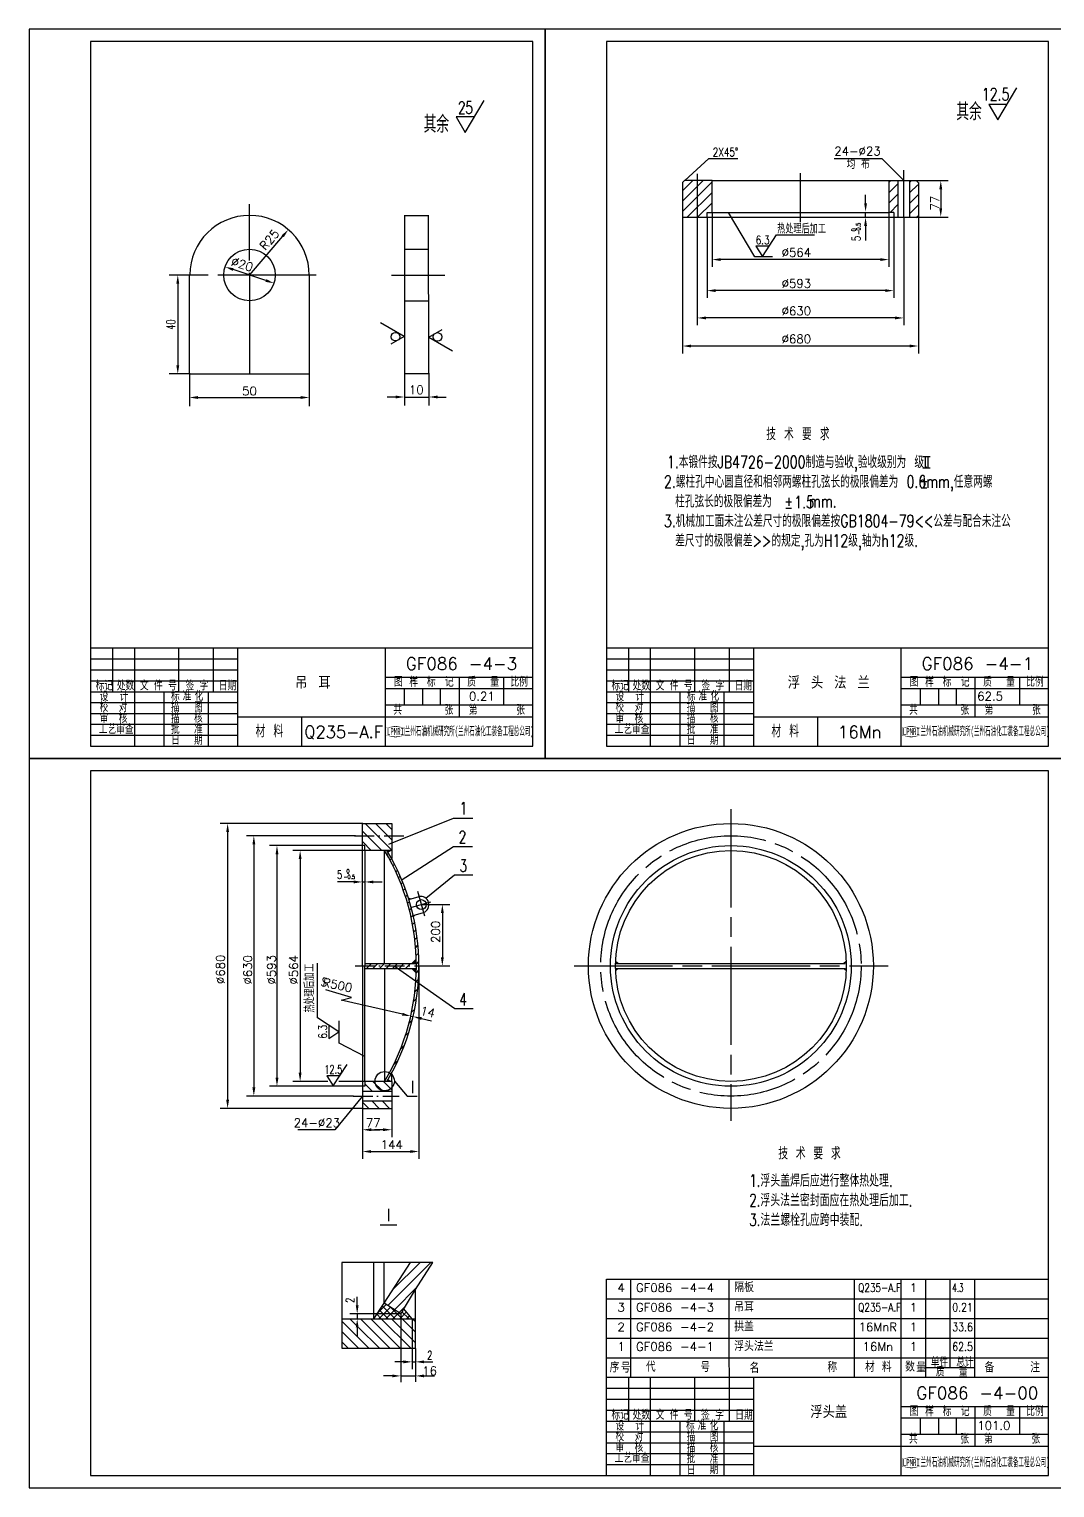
# Model space of a CAD drawing. Extents: x 0 to 840, y 0 to 594.
# Drawn here: x 0 to 418, y 0 to 594 of the extents above; entities that cross this region are included whole.
import ezdxf
from ezdxf.enums import TextEntityAlignment as Align

# ---------------------------------------------------------------- set-up
doc = ezdxf.new("R2010")
doc.units = 0
doc.header["$LTSCALE"] = 8
doc.header["$MEASUREMENT"] = 0
for name, pattern in [('CENTER', [7, 5, -0.5, 1, -0.5]), ('CENTER1', [1.501, 1, -0.25, 0.001, -0.25]), ('HIDDEN', [7, 5, -2]), ('PHANTOM', [13.5, 7, -1.5, 1, -1.5, 1, -1.5])]:
    doc.linetypes.add(name, pattern=pattern)
doc.layers.get('0').update_dxf_attribs({"linetype": 'CONTINUOUS'})
for name, color, linetype in [('1', 1, 'CONTINUOUS'), ('CC', 3, 'CONTINUOUS'), ('CW', 1, 'CONTINUOUS'), ('DD', 3, 'PHANTOM'), ('HZ', 1, 'CONTINUOUS'), ('X', 3, 'CONTINUOUS'), ('XX', 2, 'HIDDEN'), ('YY', 3, 'CONTINUOUS'), ('ZX', 3, 'CENTER'), ('ZX1', 3, 'CENTER1')]:
    doc.layers.add(name, color=color, linetype=linetype)
doc.styles.add('HZ', font='txt', dxfattribs={"bigfont": 'hztxt'})
doc.styles.add('STANDARD60', font='', dxfattribs={"width": 0.6})
doc.styles.get('STANDARD60').set_extended_font_data('SimSun')

# ---------------------------------------------------------------- blocks, each defined once
blk = doc.blocks.new('*X7')
at = {"color": 0}
for p, q in [((141.67, 70.96), (145.38, 74.67)), ((142.36, 68.82), (147.09, 73.55)), ((146.14, 68.82), (142.59, 72.37)), ((148.97, 68.82), (143.71, 74.08)), ((145.19, 68.82), (148.8, 72.43)), ((151.8, 68.82), (147.03, 73.59)), ((148.02, 68.82), (153.17, 73.97)), ((150.84, 68.82), (153.63, 71.61)), ((154.63, 68.82), (151.77, 71.67)), ((140.48, 68.82), (140.36, 68.95)), ((143.31, 68.82), (141.47, 70.66)), ((153.67, 68.82), (154.89, 70.04))]:
    blk.add_line(p, q, dxfattribs=at)
blk = doc.blocks.new('*X6')
for p, q in [((101.65, 99), (103.65, 101)), ((104.3, 99), (106.3, 101)), ((106.95, 99), (108.95, 101)), ((109.61, 99), (111.61, 101)), ((112.26, 99), (114.26, 101)), ((114.91, 99), (116.91, 101)), ((117.56, 99), (119.56, 101))]:
    blk.add_line(p, q)
blk = doc.blocks.new('*X4')
for p, q in [((18.71, 5.45), (36.26, 23)), ((20.8, 11.96), (31.84, 23)), ((21.38, 3.71), (30.56, 12.89))]:
    blk.add_line(p, q)
blk = doc.blocks.new('*X5')
for p, q in [((9.98, 45.33), (10.61, 45.97)), ((11.23, 43.05), (11.88, 43.7)), ((12.44, 40.72), (13.1, 41.39)), ((13.58, 38.33), (14.26, 39.01)), ((14.67, 35.88), (15.37, 36.58)), ((15.69, 33.37), (16.41, 34.09)), ((16.66, 30.8), (17.39, 31.53)), ((17.56, 28.16), (18.31, 28.92)), ((18.39, 25.46), (19.16, 26.23)), ((19.14, 22.68), (19.94, 23.47)), ((19.83, 19.83), (20.64, 20.64)), ((20.43, 16.89), (21.27, 17.73)), ((20.94, 13.87), (21.81, 14.73)), ((21.37, 10.76), (22.26, 11.65)), ((21.69, 7.55), (22.61, 8.47)), ((21.9, 4.22), (22.85, 5.18)), ((22, 0.78), (22.98, 1.77)), ((21.77, -6.52), (22.84, -5.45)), ((21.96, -2.79), (22.98, -1.77)), ((21.41, -10.41), (22.53, -9.29)), ((20.04, -18.86), (21.29, -17.6)), ((20.84, -14.51), (22.02, -13.33)), ((18.93, -23.5), (20.28, -22.15)), ((17.44, -28.52), (18.91, -27.06)), ((15.41, -34.09), (17.05, -32.45)), ((12.56, -40.48), (14.48, -38.56))]:
    blk.add_line(p, q)
blk = doc.blocks.new('*X9')
at = {"color": 0}
for p, q in [((138.34, 56.82), (127.28, 67.89)), ((133.11, 66.29), (130.58, 68.82)), ((146.83, 56.82), (134.83, 68.82)), ((151.07, 56.82), (139.07, 68.82)), ((155.31, 56.82), (143.31, 68.82)), ((157.28, 59.1), (147.55, 68.82)), ((157.28, 63.34), (151.8, 68.82)), ((157.28, 67.58), (156.04, 68.82)), ((134.1, 56.82), (127.28, 63.64)), ((129.86, 56.82), (127.28, 59.4)), ((142.58, 56.82), (134.08, 65.32))]:
    blk.add_line(p, q, dxfattribs=at)
blk = doc.blocks.new('*X10')
at = {"color": 0}
for p, q in [((139.69, 161.53), (136.66, 164.57)), ((143.94, 161.53), (139.94, 165.53)), ((147.66, 162.05), (144.18, 165.53)), ((138.21, 154.53), (135.66, 157.08)), ((142.45, 154.53), (139.45, 157.53)), ((146.69, 154.53), (143.69, 157.53))]:
    blk.add_line(p, q, dxfattribs=at)
blk = doc.blocks.new('*X11')
at = {"color": 0}
for p, q in [((143.52, 259.53), (135.66, 267.39)), ((147.66, 259.63), (136.76, 270.53)), ((147.66, 263.88), (141, 270.53)), ((147.66, 268.12), (145.25, 270.53)), ((139.27, 259.53), (135.66, 263.15))]:
    blk.add_line(p, q, dxfattribs=at)
blk = doc.blocks.new('S2')
at = {"layer": 'CC', "style": 'HZ', "width": 0.85}
blk.add_text('S', height=3.5, rotation=345.84652, dxfattribs=at).set_placement((118.72, 204.5))
blk = doc.blocks.new('FTG1')
for p, q in [((135.66, 270.53), (147.66, 270.53)), ((135.66, 261.53), (135.66, 270.53)), ((147.66, 270.53), (147.66, 259.53)), ((136.66, 261.53), (135.66, 261.53)), ((135.66, 212.53), (135.66, 261.53)), ((136.66, 259.53), (136.66, 261.53)), ((136.66, 259.53), (136.66, 212.53)), ((147.66, 259.53), (136.66, 259.53)), ((144.66, 213.67), (144.66, 259.53)), ((147.66, 259.53), (147.66, 256.22)), ((154.56, 239.62), (158.72, 240.81)), ((156.33, 233.09), (160.59, 234.3)), ((117.41, 191.35), (117.41, 213.71)), ((135.66, 212.53), (135.66, 163.79)), ((136.66, 213.53), (157.46, 213.53)), ((136.66, 165.53), (136.66, 212.53)), ((136.66, 211.53), (157.46, 211.53)), ((144.66, 211.65), (144.66, 165.53)), ((238.72, 213.53), (332.16, 213.53)), ((238.72, 211.53), (332.16, 211.53)), ((126.11, 185.64), (117.41, 191.35)), ((121.95, 188.38), (121.95, 183.02)), ((121.95, 183.02), (126.11, 185.64)), ((123.81, 163.65), (129.51, 172.35)), ((121.18, 167.81), (123.81, 163.65)), ((126.55, 167.81), (121.18, 167.81)), ((147.66, 165.53), (147.66, 169.38)), ((135.66, 163.53), (135.66, 161.53)), ((136.66, 163.53), (135.66, 163.53)), ((135.66, 161.53), (135.66, 157.53)), ((135.66, 161.53), (147.66, 161.53)), ((147.66, 165.53), (136.66, 165.53)), ((136.66, 165.53), (136.66, 163.53)), ((147.66, 165.53), (147.66, 161.53)), ((147.66, 161.53), (147.66, 157.53)), ((135.66, 157.53), (135.66, 154.53)), ((135.66, 157.53), (147.66, 157.53)), ((135.66, 154.53), (147.66, 154.53)), ((147.66, 157.53), (147.66, 154.53)), ((142.93, 107.04), (149.64, 107.04)), ((140.28, 68.82), (140.28, 91.82)), ((144.47, 75.26), (155.28, 91.82)), ((144.47, 75.26), (144.48, 91.82)), ((157.28, 80.82), (164.28, 91.82)), ((151.98, 72), (157.28, 80.82)), ((157.28, 68.82), (157.28, 80.82)), ((140.28, 68.82), (144.47, 75.26)), ((151.28, 70.82), (144.47, 75.26)), ((151.98, 72), (151.21, 70.82)), ((155.87, 68.82), (152.55, 72.95)), ((127.28, 68.82), (140.28, 68.82)), ((140.28, 68.82), (157.28, 68.82)), ((157.28, 56.82), (157.28, 68.82))]:
    blk.add_line(p, q)
for centre, radius in [((285.66, 212.53), 58), ((285.66, 212.53), 49), ((285.66, 212.53), 47), ((159.66, 237.53), 2)]:
    blk.add_circle(centre, radius)
for centre, radius, start, end in [((66.2, 212.53), 91.46, 329.07756, 30.92244), ((67.2, 212.53), 91.46, 329.07756, 30.92244), ((159.33, 237.46), 3.4, 291.70928, 100.29072)]:
    blk.add_arc(centre, radius, start, end)
for points in [[(145.66, 259.53), (147.66, 259.53), (146.17, 258.67)], [(154.56, 239.62), (155.69, 239.94), (154.31, 240.4)], [(156.3, 233.08), (157.44, 233.4), (156.5, 232.28)], [(157.46, 213.45), (155.46, 213.54), (157.34, 215.46)], [(238.75, 213.53), (240.25, 213.56), (238.83, 214.62)], [(332.58, 213.53), (331.08, 213.56), (332.5, 214.62)], [(157.46, 211.6), (155.46, 211.5), (157.37, 209.59)], [(238.75, 211.53), (240.25, 211.51), (238.83, 210.45)], [(332.58, 211.53), (331.08, 211.51), (332.5, 210.45)], [(147.66, 165.53), (145.66, 165.53), (146.17, 166.38)], [(145.66, 165.53), (145.66, 165.53), (145.66, 165.53)], [(147.66, 165.53), (145.66, 165.53), (145.66, 165.53)]]:
    blk.add_solid(points)
at = {"layer": 'CC'}
for p, q in [((135.81, 270.53), (77.79, 270.53)), ((80.79, 267.03), (80.79, 158.03)), ((132.79, 265.53), (88.46, 265.53)), ((91.46, 262.03), (91.46, 163.03)), ((135.72, 261.53), (97.88, 261.53)), ((100.88, 258.03), (100.88, 167.04)), ((136.71, 259.53), (107.31, 259.53)), ((110.31, 256.03), (110.31, 169.03)), ((161.51, 240.07), (173.17, 249.6)), ((132.16, 246.73), (125.48, 246.73)), ((135.58, 246.77), (136.7, 246.77)), ((140.16, 246.73), (143.66, 246.73)), ((159.78, 237.55), (171.2, 237.55)), ((168.2, 234.05), (168.2, 216.03)), ((148.6, 212.61), (173.31, 195.22)), ((158.66, 212.47), (158.66, 133.95)), ((161.72, 212.53), (171.2, 212.53)), ((131.27, 199.74), (120.83, 202.75)), ((127.04, 198.58), (131.27, 199.74)), ((151.93, 192.86), (127.04, 198.58)), ((126.18, 181.04), (126.18, 190.13)), ((155.34, 192.08), (156.39, 191.85)), ((159.68, 191.11), (163.85, 190.17)), ((136.67, 175.71), (126.18, 181.04)), ((135.68, 163.53), (97.8, 163.53)), ((121.65, 165.53), (107.31, 165.53)), ((137.8, 165.53), (126.05, 165.53)), ((135.68, 154.53), (77.69, 154.53)), ((132.06, 159.53), (88.46, 159.53)), ((135.66, 159.53), (124.41, 145.82)), ((135.66, 154.47), (135.66, 142.82)), ((147.66, 154.47), (147.66, 142.82)), ((124.41, 145.82), (109.4, 145.82)), ((135.66, 142.76), (135.66, 133.95)), ((139.23, 145.82), (142.73, 145.82)), ((144.09, 145.82), (140.59, 145.82)), ((139.16, 136.95), (155.16, 136.95)), ((133.53, 74.32), (133.53, 77.82)), ((151.21, 70.82), (130.53, 70.82)), ((133.53, 70.82), (133.53, 68.82)), ((151.28, 70.76), (151.28, 43.05)), ((155.87, 68.76), (155.87, 48.3)), ((133.53, 65.32), (133.53, 61.82)), ((157.28, 56.76), (157.28, 43.13)), ((152.37, 51.3), (148.87, 51.3)), ((155.87, 51.3), (157.23, 51.3)), ((160.78, 51.3), (164.28, 51.3)), ((147.78, 45.57), (144.28, 45.57)), ((151.35, 45.57), (157.3, 45.57)), ((160.78, 45.57), (165.07, 45.57))]:
    blk.add_line(p, q, dxfattribs=at)
for points in [[(81.37, 267.03), (80.2, 267.03), (80.79, 270.53)], [(92.05, 262.03), (90.88, 262.03), (91.46, 265.53)], [(101.47, 258.03), (100.3, 258.03), (100.88, 261.53)], [(110.89, 256.03), (109.72, 256.03), (110.31, 259.53)], [(132.16, 246.14), (132.16, 247.31), (135.66, 246.73)], [(140.16, 246.14), (140.16, 247.31), (136.66, 246.73)], [(168.79, 234.05), (167.62, 234.05), (168.2, 237.55)], [(168.79, 216.03), (167.62, 216.03), (168.2, 212.53)], [(152.06, 193.43), (151.8, 192.3), (155.34, 192.08)], [(159.55, 190.54), (159.81, 191.68), (156.27, 191.89)], [(101.47, 167.03), (100.3, 167.03), (100.88, 163.53)], [(110.89, 169.03), (109.72, 169.03), (110.31, 165.53)], [(92.05, 163.03), (90.88, 163.03), (91.46, 159.53)], [(81.37, 158.03), (80.2, 158.03), (80.79, 154.53)], [(139.23, 145.24), (139.23, 146.4), (135.73, 145.82)], [(144.09, 145.24), (144.09, 146.4), (147.59, 145.82)], [(139.16, 136.36), (139.16, 137.53), (135.66, 136.95)], [(155.16, 136.36), (155.16, 137.53), (158.66, 136.95)], [(134.11, 74.32), (132.95, 74.32), (133.53, 70.82)], [(134.11, 65.32), (132.95, 65.32), (133.53, 68.82)], [(152.37, 50.71), (152.37, 51.88), (155.87, 51.3)], [(160.78, 50.71), (160.78, 51.88), (157.28, 51.3)], [(147.78, 44.99), (147.78, 46.15), (151.28, 45.57)], [(160.78, 44.99), (160.78, 46.15), (157.28, 45.57)]]:
    blk.add_solid(points, dxfattribs=at)
at = {"layer": 'DD'}
for p, q in [((127.28, 91.82), (127.28, 68.84)), ((164.28, 91.82), (127.28, 91.82)), ((127.28, 68.84), (127.28, 56.82)), ((127.28, 56.82), (157.28, 56.82))]:
    blk.add_line(p, q, dxfattribs=at)
at = {"layer": 'X'}
for p, q in [((146.4, 262.05), (172.73, 272.75)), ((172.73, 272.75), (180.61, 272.75)), ((151.41, 247.47), (172.73, 261.17)), ((172.73, 261.17), (180.53, 261.17)), ((173.17, 249.6), (180.61, 249.6)), ((173.31, 195.22), (180.76, 195.22)), ((148.68, 165.61), (153.85, 159.54)), ((153.85, 159.54), (157.96, 159.54))]:
    blk.add_line(p, q, dxfattribs=at)
blk.add_circle((144.74, 165.61), 3.94, dxfattribs=at)
at = {"layer": 'ZX'}
for p, q in [((285.66, 276.37), (285.66, 149.46)), ((155.81, 236.43), (163.5, 238.64)), ((161.04, 232.73), (158.25, 242.89)), ((221.91, 212.53), (349.75, 212.53))]:
    blk.add_line(p, q, dxfattribs=at)
blk.add_circle((285.66, 212.53), 53, dxfattribs=at)
at = {"layer": 'ZX1'}
for p, q in [((132.45, 265.53), (152.91, 265.53)), ((132.66, 212.53), (161.66, 212.53)), ((131.85, 159.53), (150.66, 159.53))]:
    blk.add_line(p, q, dxfattribs=at)
blk.add_blockref('S2', (-0.2, 0.07))
at = {"layer": 'YY'}
for name, p in [('*X11', (0, 0)), ('*X5', (135.66, 212.53)), ('*X6', (35.66, 112.53)), ('*X10', (0, 0)), ('*X4', (127.28, 68.82)), ('*X7', (0, 0)), ('*X9', (0, 0))]:
    blk.add_blockref(name, p, dxfattribs=at)
at = {"style": 'HZ', "width": 0.7}
for s, height, p in [('1', 5, (176.74, 274.21)), ('2', 5, (176.39, 262.49)), ('3', 5, (176.73, 250.83)), ('4', 5, (176.65, 196.42)), ('12.5', 3.5, (123.81, 168.64)), ('I', 5, (156, 160.77)), ('I', 5, (146.34, 108.56))]:
    blk.add_text(s, height=height, dxfattribs=at).set_placement(p, align=Align.CENTER)
at = {"style": 'HZ', "width": 0.75}
blk.add_text('6.3', height=3.5, rotation=90, dxfattribs=at).set_placement((121.22, 185.72), align=Align.CENTER)
at = {"layer": 'CW', "style": 'HZ', "width": 0.7}
blk.add_text('5', height=3.5, dxfattribs=at).set_placement((126.36, 247.95), align=Align.CENTER)
for s, height, p in [('-0.5', 1.7, (127.94, 247.94)), ('0', 1.7, (129.18, 250.23)), ('2', 3.5, (162.02, 52.25))]:
    blk.add_text(s, height=height, dxfattribs=at).set_placement(p)
blk.add_text('2', height=3.5, rotation=90, dxfattribs=at).set_placement((132.35, 76.4), align=Align.CENTER)
at = {"layer": 'HZ', "style": 'HZ', "width": 0.7}
for s, p in [('加', (116.01, 208.11)), ('工', (116.01, 211.82)), ('后', (116.01, 204.88)), ('理', (116.09, 201.62)), ('热', (116.09, 195.19)), ('处', (116.09, 198.42))]:
    blk.add_text(s, height=3.5, rotation=90, dxfattribs=at).set_placement(p, align=Align.CENTER)
for s, p in [('       技 术 要 求', (281.2, 133.71)), ('1.浮头盖焊后应进行整体热处理.', (293.19, 122.63)), ('2.浮头法兰密封面应在热处理后加工.', (293.19, 114.63)), ('3.法兰螺栓孔应跨中装配.', (293.19, 106.63))]:
    blk.add_text(s, height=5, dxfattribs=at).set_placement(p)
blk = doc.blocks.new('FDE')
for p, q in [((177.45, 254.93), (185.18, 267.97)), ((181.16, 261.26), (173.77, 261.26)), ((173.77, 261.26), (177.45, 254.93)), ((152.73, 221.27), (152.73, 156.82)), ((162.73, 156.82), (162.63, 221.27)), ((65.22, 156.6), (65.22, 196.88)), ((114, 196.82), (114, 156.82)), ((152.64, 171.81), (143, 177.43)), ((162.71, 171.62), (168.09, 174.69)), ((152.64, 171.81), (147.26, 168.74)), ((162.71, 171.62), (172.35, 165.99)), ((114, 156.82), (114, 156.6))]:
    blk.add_line(p, q)
at = {"linetype": 'Continuous'}
for p, q in [((152.73, 221.17), (162.63, 221.17)), ((65.22, 156.6), (114, 156.6)), ((152.73, 156.82), (162.73, 156.82))]:
    blk.add_line(p, q, dxfattribs=at)
for centre, radius in [((89.71, 196.88), 10.5), ((149.16, 171.77), 1.75), ((166.19, 171.66), 1.75)]:
    blk.add_circle(centre, radius)
blk.add_arc((89.71, 196.88), 24.29, 359.85382, 179.85382)
at = {"layer": 'CC'}
for p, q in [((89.71, 196.88), (103.21, 212.69)), ((96.34, 194.66), (83.07, 199.1)), ((89.62, 196.88), (89.8, 196.88)), ((89.62, 196.88), (89.8, 196.88)), ((89.71, 196.79), (89.71, 196.97)), ((89.71, 196.79), (89.71, 196.97))]:
    blk.add_line(p, q, dxfattribs=at)
at = {"layer": 'CC', "linetype": 'Continuous'}
for p, q in [((65.16, 196.88), (57, 196.88)), ((60.5, 193.38), (60.5, 160.1)), ((65.16, 156.6), (57, 156.6)), ((65.22, 156.9), (65.22, 143.51)), ((114, 156.9), (114, 143.51)), ((152.73, 156.9), (152.73, 143.71)), ((162.73, 156.9), (162.73, 143.71)), ((68.72, 147.01), (110.5, 147.01)), ((149.23, 147.21), (145.73, 147.21)), ((152.73, 147.21), (162.73, 147.21)), ((166.23, 147.21), (169.73, 147.21))]:
    blk.add_line(p, q, dxfattribs=at)
at = {"layer": 'CC'}
for points in [[(103.66, 212.31), (102.77, 213.07), (105.49, 215.35)], [(82.88, 198.55), (83.25, 199.66), (79.75, 200.21)], [(96.16, 194.1), (96.53, 195.21), (99.66, 193.55)]]:
    blk.add_solid(points, dxfattribs=at)
at = {"layer": 'CC', "linetype": 'Continuous'}
for points in [[(61.08, 193.38), (59.91, 193.38), (60.5, 196.88)], [(61.08, 160.1), (59.91, 160.1), (60.5, 156.6)]]:
    blk.add_solid(points, dxfattribs=at)
at = {"layer": 'CC', "linetype": 'HIDDEN'}
for points in [[(68.72, 146.42), (68.72, 147.59), (65.22, 147.01)], [(110.5, 146.42), (110.5, 147.59), (114, 147.01)], [(149.23, 146.63), (149.23, 147.8), (152.73, 147.21)], [(166.23, 146.63), (166.23, 147.8), (162.73, 147.21)]]:
    blk.add_solid(points, dxfattribs=at)
at = {"layer": 'XX', "linetype": 'HIDDEN'}
for p, q in [((152.73, 207.38), (162.65, 207.38)), ((152.85, 186.38), (162.68, 186.38))]:
    blk.add_line(p, q, dxfattribs=at)
at = {"layer": 'XX'}
blk.add_line((89.62, 196.88), (89.8, 196.88), dxfattribs=at)
at = {"layer": 'ZX'}
for p, q in [((89.71, 202.85), (89.71, 225.75)), ((116.85, 196.88), (60.92, 196.88)), ((89.71, 196.88), (89.71, 197.74)), ((89.71, 196.88), (89.71, 153.65)), ((147.53, 196.88), (169.26, 196.88))]:
    blk.add_line(p, q, dxfattribs=at)
at = {"style": 'HZ', "width": 0.7}
blk.add_text('25', height=5, dxfattribs=at).set_placement((177.62, 262.53), align=Align.CENTER)
at = {"layer": 'CW', "style": 'HZ', "width": 0.75}
for s, p in [('其', (163.2, 254.82)), ('余', (168.35, 254.82))]:
    blk.add_text(s, height=7, dxfattribs=at).set_placement(p, align=Align.CENTER)
at = {"layer": 'CW', "linetype": 'HIDDEN', "style": 'HZ', "width": 0.7}
blk.add_text('40', height=3.5, rotation=90, dxfattribs=at).set_placement((59.43, 176.71), align=Align.CENTER)
blk = doc.blocks.new('FF1')
at = {"layer": 'HZ', "style": 'HZ', "width": 0.75}
blk.add_text('1.5', height=5, dxfattribs=at).set_placement((102.06, 101.91), align=Align.CENTER)
blk = doc.blocks.new('*X26')
for p, q in [((147.04, 202.2), (147.74, 202.89)), ((147.04, 197.96), (150.25, 201.16)), ((147.04, 193.71), (150.49, 197.16)), ((147.04, 189.47), (150.5, 192.93)), ((149.67, 187.86), (150.51, 188.7))]:
    blk.add_line(p, q)
blk = doc.blocks.new('*X25')
for p, q in [((138.48, 202.12), (139.27, 202.91)), ((138.48, 197.88), (142.2, 201.59)), ((138.48, 193.64), (142.2, 197.35)), ((139.01, 189.93), (142.2, 193.11))]:
    blk.add_line(p, q)
blk = doc.blocks.new('*X24')
for p, q in [((54.48, 194.49), (62.92, 202.93)), ((54.48, 198.73), (58.68, 202.93)), ((54.48, 190.25), (66.55, 202.31)), ((56.4, 187.93), (66.55, 198.07)), ((60.65, 187.93), (66.55, 193.83))]:
    blk.add_line(p, q)
blk = doc.blocks.new('new block')
for points in [[(152.51, 9.49, 0.0784, 0.0784, 0), (152.51, 12.6, 0.0784, 0.369, 0), (148.83, 13.22, 0.369, 0.0784, 0), (145.14, 12.6, 0.0784, 0.0784, 0), (145.14, 9.49, 0.0784, 0.0784, 0)], [(152.51, 9.96, 0.0784, 0.0784, 0), (152.51, 9.49, 0.0784, 0.369, 0), (148.83, 8.86, 0.369, 0.0784, 0), (145.14, 9.49, 0.0784, 0.0784, 0), (145.14, 9.96, 0.0784, 0.0784, 0)]]:
    blk.add_lwpolyline(points, format="xyseb")
at = {"style": 'STANDARD60', "width": 0.458772}
blk.add_text('兰州石油机械研究所(兰州石油化工装备工程总公司)', height=3.5, dxfattribs=at).set_placement((152.6, 9.58), (205.12, 9.58), align=Align.FIT)
at = {"insert": (148.84, 12.5), "char_height": 2.835, "width": 2.835, "attachment_point": 2, "style": 'STANDARD60'}
blk.add_mtext('LPMRI', dxfattribs=at)

msp = doc.modelspace()

# ---------------------------------------------------------------- linework, layer by layer
for p, q in [((205, 589), (25, 589)), ((25, 589), (25, 302)), ((205, 302), (205, 589)), ((415, 589), (235, 589)), ((235, 589), (235, 302)), ((415, 302), (415, 589)), ((394.3, 557.02), (402.03, 570.06)), ((398.01, 563.35), (390.62, 563.35)), ((390.62, 563.35), (394.3, 557.02)), ((265.98, 531.6), (265.98, 517.4)), ((266.84, 532.4), (266.01, 531.6)), ((278.04, 532.4), (266.84, 532.4)), ((278.04, 532.4), (361.11, 532.4)), ((278.04, 519.4), (278.04, 532.4)), ((353.69, 532.34), (353.69, 517.4)), ((358.54, 517.4), (358.54, 532.34)), ((361.11, 532.4), (361.94, 531.6)), ((362.01, 531.6), (362.01, 517.35)), ((265.98, 517.4), (275.98, 517.4)), ((275.98, 519.4), (278.04, 519.4)), ((275.98, 517.4), (275.98, 519.4)), ((278.04, 519.4), (349.98, 519.4)), ((351.98, 519.4), (349.98, 519.4)), ((351.98, 519.4), (351.98, 517.4)), ((351.98, 517.4), (362.01, 517.4)), ((295.88, 505.66), (298.51, 501.49)), ((301.25, 505.66), (295.88, 505.66)), ((298.51, 501.49), (304.21, 510.2)), ((304.21, 510.2), (319.69, 510.2)), ((25, 342), (205, 342)), ((33.98, 342.04), (33.98, 324.25)), ((43, 302), (43, 342.04)), ((60.94, 324.25), (60.94, 342.04)), ((75.05, 324.25), (75.05, 342.04)), ((85, 302), (85, 342)), ((145, 302), (145, 342)), ((235, 342), (415, 342)), ((243.98, 342.04), (243.98, 324.25)), ((253, 302), (253, 342.04)), ((270.94, 324.25), (270.94, 342.04)), ((285.05, 324.25), (285.05, 342.04)), ((295, 302), (295, 342)), ((355, 302), (355, 342)), ((25, 328.64), (85.06, 328.64)), ((145.02, 330.09), (205, 330.09)), ((175.01, 330.09), (175.01, 313.9)), ((235, 328.64), (295.06, 328.64)), ((355.02, 330.09), (415, 330.09)), ((385.01, 330.09), (385.01, 313.9)), ((25, 324.2), (85.06, 324.2)), ((55, 302), (55, 324.25)), ((73, 302), (73, 324.25)), ((235, 324.2), (295.06, 324.2)), ((265, 302), (265, 324.25)), ((283, 302), (283, 324.25)), ((145.02, 318.85), (205, 318.85)), ((355.02, 318.85), (415, 318.85)), ((85, 314), (205, 314)), ((111, 302.13), (111, 314)), ((295, 314), (415, 314)), ((321, 302.13), (321, 314)), ((25, 302), (205, 302)), ((235, 302), (415, 302)), ((25, 292), (25, 5)), ((415, 292), (25, 292)), ((415, 5), (415, 292)), ((235, 53), (235, 85)), ((235, 85), (415, 85)), ((245, 53), (245, 85)), ((285, 53), (285, 85)), ((336, 53), (336, 85)), ((355, 53), (355, 85)), ((365, 53), (365, 85)), ((375, 53), (375, 85)), ((385, 53), (385, 85)), ((235, 5), (235, 53.02)), ((235, 52.91), (415, 52.91)), ((245, 45), (245, 53)), ((285.05, 45), (285, 53)), ((336.06, 45), (336.06, 53)), ((355, 45), (355, 53)), ((365, 45), (365, 53)), ((375, 49), (375, 53)), ((385, 45), (385, 53)), ((235, 45), (415, 45)), ((243.98, 45.04), (243.98, 27.25)), ((253, 5), (253, 45.04)), ((270.94, 27.25), (270.94, 45.04)), ((285.05, 27.25), (285.05, 45.04)), ((295, 5), (295, 45)), ((355, 5), (355, 45)), ((235, 31.64), (295.06, 31.64)), ((355.02, 33.09), (415, 33.09)), ((385.01, 33.09), (385.01, 16.9)), ((235, 27.2), (295.06, 27.2)), ((265, 5), (265, 27.25)), ((283, 5), (283, 27.25)), ((355.02, 21.85), (415, 21.85)), ((295, 17), (415, 17)), ((25, 5), (415, 5))]:
    msp.add_line(p, q)
for points in [[(349.98, 532.4), (349.98, 519.4)], [(275.98, 517.4), (351.98, 517.4)]]:
    msp.add_lwpolyline(points)
at = {"layer": '1'}
for p, q in [((25, 337.52), (85.06, 337.52)), ((25, 333.08), (85.06, 333.08)), ((235, 337.52), (295.06, 337.52)), ((235, 333.08), (295.06, 333.08)), ((156.08, 328.87), (157.07, 328.87)), ((193.1, 330.09), (193.1, 318.85)), ((366.08, 328.87), (367.07, 328.87)), ((403.1, 330.09), (403.1, 318.85)), ((145.02, 325.46), (205, 325.46)), ((152.71, 325.46), (152.71, 318.85)), ((160.14, 325.46), (160.14, 318.85)), ((167.33, 325.46), (167.33, 318.85)), ((355.02, 325.46), (415, 325.46)), ((362.71, 325.46), (362.71, 318.85)), ((370.14, 325.46), (370.14, 318.85)), ((377.33, 325.46), (377.33, 318.85)), ((25, 319.76), (85.06, 319.76)), ((25, 315.32), (85.06, 315.32)), ((235, 319.76), (295.06, 319.76)), ((235, 315.32), (295.06, 315.32)), ((85.06, 310.88), (25, 310.88)), ((295.06, 310.88), (235, 310.88)), ((25, 306.44), (85.06, 306.44)), ((235, 306.44), (295.06, 306.44)), ((365, 49), (385, 49)), ((235, 40.52), (295.06, 40.52)), ((235, 36.08), (295.06, 36.08)), ((366.08, 31.85), (367.09, 31.85)), ((403.1, 33.09), (403.1, 21.85)), ((355.02, 28.46), (415, 28.46)), ((362.71, 28.46), (362.71, 21.85)), ((370.14, 28.46), (370.14, 21.85)), ((377.33, 28.46), (377.33, 21.85)), ((235, 22.76), (295.06, 22.76)), ((235, 18.32), (295.06, 18.32)), ((295.06, 13.88), (235, 13.88)), ((235, 9.44), (295.06, 9.44))]:
    msp.add_line(p, q, dxfattribs=at)
at = {"layer": 'CC'}
for p, q in [((266.87, 532.4), (276.69, 541.34)), ((276.69, 541.34), (288.54, 541.34)), ((327.73, 541.4), (347.16, 541.4)), ((356.07, 532.4), (347.16, 541.4)), ((361.05, 532.4), (374.11, 532.4)), ((371.11, 528.78), (371.11, 520.23)), ((340.5, 523.09), (340.5, 526.59)), ((265.98, 517.4), (265.98, 461.98)), ((271.98, 517.4), (271.98, 473.41)), ((275.98, 517.4), (275.98, 484.54)), ((278.04, 519.34), (278.04, 497.18)), ((295.42, 501.35), (284.7, 519.36)), ((340.5, 517.39), (340.5, 519.49)), ((349.98, 519.34), (349.98, 497.18)), ((351.98, 517.4), (351.98, 484.54)), ((356.07, 517.4), (356.07, 473.41)), ((362.01, 517.35), (362.01, 461.98)), ((362.03, 517.46), (374.11, 517.46)), ((340.5, 513.89), (340.5, 507.92)), ((346.48, 500.18), (281.09, 500.18)), ((302.57, 501.35), (295.42, 501.35)), ((348.48, 487.54), (279.01, 487.54)), ((352.48, 476.41), (274.88, 476.41)), ((358.51, 464.98), (268.65, 464.98))]:
    msp.add_line(p, q, dxfattribs=at)
for points in [[(371.7, 528.78), (370.53, 528.78), (371.11, 532.28)], [(341.08, 523.09), (339.92, 523.09), (340.5, 519.59)], [(341.08, 513.89), (339.92, 513.89), (340.5, 517.39)], [(371.7, 521.08), (370.53, 521.08), (371.11, 517.58)], [(281.54, 499.6), (281.54, 500.76), (278.04, 500.18)], [(346.48, 499.6), (346.48, 500.76), (349.98, 500.18)], [(279.48, 486.95), (279.48, 488.12), (275.98, 487.54)], [(348.48, 486.95), (348.48, 488.12), (351.98, 487.54)], [(275.48, 475.82), (275.48, 476.99), (271.98, 476.41)], [(352.48, 475.82), (352.48, 476.99), (355.98, 476.41)], [(269.48, 464.39), (269.48, 465.56), (265.98, 464.98)], [(358.51, 464.39), (358.51, 465.56), (362.01, 464.98)]]:
    msp.add_solid(points, dxfattribs=at)
at = {"layer": 'CW'}
for p, q in [((363.82, 419.97), (366.75, 419.97)), ((364.77, 419.97), (364.77, 415.33)), ((365.78, 419.97), (365.78, 415.33)), ((363.82, 415.33), (366.75, 415.33))]:
    msp.add_line(p, q, dxfattribs=at)
at = {"layer": 'X'}
for p, q in [((210, 594), (0, 594)), ((0, 594), (0, 297)), ((420, 594), (210, 594)), ((210, 594), (210, 297)), ((210, 297), (210, 594)), ((0, 297), (0, 0)), ((420, 297), (0, 297)), ((0, 297), (210, 297)), ((210, 297), (420, 297)), ((235, 77), (415, 77)), ((235, 69), (415, 69)), ((235, 61), (415, 61)), ((0, 0), (420, 0))]:
    msp.add_line(p, q, dxfattribs=at)
at = {"layer": 'ZX'}
for p, q in [((272.02, 517.45), (272.02, 535.11)), ((313.98, 515.4), (313.98, 535.4)), ((356.07, 517.46), (356.07, 536.53))]:
    msp.add_line(p, q, dxfattribs=at)

# ---------------------------------------------------------------- block references
for name, p in [('FDE', (0, 297)), ('FF1', (213.4, 297)), ('new block', (0.28, 296.89)), ('new block', (210.28, 296.89)), ('FTG1', (0, 0)), ('new block', (210.28, -0.79))]:
    msp.add_blockref(name, p)
at = {"layer": 'YY'}
for name in ['*X24', '*X25', '*X26']:
    msp.add_blockref(name, (211.49, 329.47), dxfattribs=at)

# ---------------------------------------------------------------- texts
at = {"style": 'HZ', "width": 0.75}
for s, height, p in [('12.5', 5, (393.45, 565.02)), ('6.3', 3.5, (298.58, 506.39))]:
    msp.add_text(s, height=height, dxfattribs=at).set_placement(p, align=Align.CENTER)
at = {"layer": 'CC', "style": 'HZ'}
for s, p in [('24-%%C23', (337.2, 542.6)), ('%%C564 ', (313.9, 501.3)), ('%%C593 ', (313.9, 488.7)), ('%%C630 ', (313.9, 477.5)), ('%%C680 ', (313.9, 466.1)), ('50', (89.7, 444.9)), ('10', (157.6, 445.4)), ('24-%%C23', (117.1, 146.9)), ('77 ', (141.6, 146.9)), ('144', (147.6, 138)), ('16', (163, 45.9))]:
    msp.add_text(s, height=3.5, dxfattribs=at).set_placement(p, align=Align.CENTER)
for s, rotation, p in [('77 ', 90, (370.4, 524.7)), ('R25', 49, (99.1, 507.1)), ('%%C20', 342, (86.2, 496.6)), ('200', 90, (167.2, 226.4)), ('%%C680 ', 90, (79.6, 212.7)), ('%%C630 ', 90, (90.7, 212.5)), ('%%C593 ', 90, (100.4, 212.5)), ('%%C564 ', 90, (109.4, 212.5)), ('R500 ', 348, (126.7, 202.7)), ('14', 348, (161.9, 192.1))]:
    msp.add_text(s, height=3.5, rotation=rotation, dxfattribs=at).set_placement(p, align=Align.CENTER)
at = {"layer": 'CW', "style": 'HZ', "width": 0.75}
for s, height, p in [('其', 7, (380.05, 556.92)), ('余', 7, (385.21, 556.92)), ('2X45%%D', 3.5, (283.48, 542.2)), ('均 布', 3.5, (337.49, 537.15))]:
    msp.add_text(s, height=height, dxfattribs=at).set_placement(p, align=Align.CENTER)
at = {"layer": 'CW', "style": 'HZ'}
for s, height, width, p in [('热处理后加工', 3.5, 0.7, (304.52, 510.83)), ('%%p', 5, 0.75, (362.54, 407.21)), ('%%p', 5, 0.75, (307.44, 398.88)), ('标记', 3.5, 0.75, (27.05, 324.8)), ('处数', 3.5, 0.75, (35.65, 324.8)), ('文', 3.5, 0.75, (45.08, 324.8)), ('件', 3.5, 0.75, (50.82, 324.8)), ('号', 3.5, 0.75, (56.55, 324.8)), ('签', 3.5, 0.75, (63.69, 324.8)), ('字', 3.5, 0.75, (69.43, 324.8)), ('日期', 3.5, 0.75, (77.2, 324.8)), ('图', 3.5, 0.75, (148.49, 326.31)), ('样', 3.5, 0.75, (154.78, 326.23)), ('标', 3.5, 0.75, (161.9, 326.27)), ('记', 3.5, 0.75, (169.27, 326.28)), ('质', 3.5, 0.75, (178.35, 326.3)), ('量', 3.5, 0.75, (187.72, 326.28)), ('比例', 3.5, 0.75, (195.92, 326.28)), ('标记', 3.5, 0.75, (237.05, 324.8)), ('处数', 3.5, 0.75, (245.65, 324.8)), ('文', 3.5, 0.75, (255.08, 324.8)), ('件', 3.5, 0.75, (260.82, 324.8)), ('号', 3.5, 0.75, (266.55, 324.8)), ('签', 3.5, 0.75, (273.69, 324.8)), ('字', 3.5, 0.75, (279.43, 324.8)), ('日期', 3.5, 0.75, (287.2, 324.8)), ('图', 3.5, 0.75, (358.49, 326.31)), ('样', 3.5, 0.75, (364.78, 326.23)), ('标', 3.5, 0.75, (371.9, 326.27)), ('记', 3.5, 0.75, (379.27, 326.28)), ('质', 3.5, 0.75, (388.35, 326.3)), ('量', 3.5, 0.75, (397.72, 326.28)), ('比例', 3.5, 0.75, (405.92, 326.28)), ('设', 3.5, 0.75, (28.69, 320.41)), ('计', 3.5, 0.75, (36.8, 320.41)), ('标', 3.5, 0.75, (57.72, 320.41)), ('准', 3.5, 0.75, (62.47, 320.54)), ('化', 3.5, 0.75, (67.39, 320.54)), ('设', 3.5, 0.75, (238.69, 320.41)), ('计', 3.5, 0.75, (246.8, 320.41)), ('标', 3.5, 0.75, (267.72, 320.41)), ('准', 3.5, 0.75, (272.47, 320.54)), ('化', 3.5, 0.75, (277.39, 320.54)), ('校', 3.5, 0.75, (28.69, 316.02)), ('审', 3.5, 0.75, (28.69, 311.46)), ('核', 3.5, 0.75, (36.47, 311.46)), ('对', 3.5, 0.75, (36.47, 316.02)), ('描', 3.5, 0.75, (57.72, 316.02)), ('描', 3.5, 0.75, (57.72, 311.45)), ('核', 3.5, 0.75, (67.12, 311.63)), ('图', 3.5, 0.75, (67.15, 316.02)), ('共', 3.5, 0.75, (148.24, 314.87)), ('张', 3.5, 0.75, (169.14, 314.87)), ('第', 3.5, 0.75, (178.97, 314.87)), ('张', 3.5, 0.75, (198.27, 314.87)), ('校', 3.5, 0.75, (238.69, 316.02)), ('审', 3.5, 0.75, (238.69, 311.46)), ('核', 3.5, 0.75, (246.47, 311.46)), ('对', 3.5, 0.75, (246.47, 316.02)), ('描', 3.5, 0.75, (267.72, 316.02)), ('描', 3.5, 0.75, (267.72, 311.45)), ('核', 3.5, 0.75, (277.12, 311.63)), ('图', 3.5, 0.75, (277.15, 316.02)), ('共', 3.5, 0.75, (358.24, 314.87)), ('张', 3.5, 0.75, (379.14, 314.87)), ('第', 3.5, 0.75, (388.97, 314.87)), ('张', 3.5, 0.75, (408.27, 314.87)), ('工艺审查', 3.5, 0.75, (28.34, 307.07)), ('批', 3.5, 0.75, (57.73, 307.04)), ('准', 3.5, 0.75, (67.1, 307.06)), ('材 料', 5, 0.75, (92.16, 305.63)), ('工艺审查', 3.5, 0.75, (238.34, 307.07)), ('批', 3.5, 0.75, (267.73, 307.04)), ('准', 3.5, 0.75, (277.1, 307.06)), ('材 料', 5, 0.75, (302.16, 305.63)), ('日', 3.5, 0.75, (57.73, 302.61)), ('期', 3.5, 0.75, (67.08, 302.65)), ('日', 3.5, 0.75, (267.73, 302.61)), ('期', 3.5, 0.75, (277.08, 302.65))]:
    msp.add_text(s, height=height, dxfattribs=dict(at, width=width)).set_placement(p)
at = {"layer": 'CW', "style": 'HZ', "width": 0.75}
for s, p in [('0', (336.5, 511.62)), ('-0.5', (338.43, 510.33))]:
    msp.add_text(s, height=1.7, rotation=90, dxfattribs=at).set_placement(p)
msp.add_text('5', height=3.5, rotation=90, dxfattribs=at).set_placement((338.41, 508.76), align=Align.CENTER)
at = {"layer": 'HZ', "style": 'HZ', "width": 0.75}
for s, height, p in [('       技 术 要 求', 5, (274.62, 426.62)), ('1.本锻件按JB4726-2000制造与验收,验收级别为 级.', 5, (259.65, 415.24)), ('2.螺柱孔中心圆直径和相邻两螺柱孔弦长的极限偏差为 0.6mm,任意两螺', 5, (258.43, 407.24)), ('  柱孔弦长的极限偏差为    mm.', 5, (256.29, 399.24)), ('3.机械加工面未注公差尺寸的极限偏差按GB1804-79<<公差与配合未注公', 5, (258.43, 391.24)), ('  差尺寸的极限偏差>>的规定,孔为H12级,轴为h12级.', 5, (256.29, 383.24)), ('序', 4.2, (236.33, 47.03)), ('号', 4.2, (240.86, 46.9)), ('代', 4.2, (251.08, 47.27)), ('号', 4.2, (273.26, 47.19)), ('名', 4.2, (293.3, 46.8)), ('称', 4.2, (324.97, 47.1)), ('材', 4.2, (340.3, 47.22)), ('料', 4.2, (347.18, 47.22)), ('数', 3.94, (356.6, 47.35)), ('量', 3.94, (361.13, 47.07)), ('单件', 3.5, (367.04, 49.26)), ('质', 3.5, (369.11, 45.38)), ('总计', 3.5, (377.41, 49.26)), ('量', 3.5, (378.47, 45.36)), ('备', 4.2, (388.96, 47.03)), ('注', 4.2, (407.53, 47.03)), ('标记', 3.5, (237.05, 27.8)), ('处数', 3.5, (245.65, 27.8)), ('文', 3.5, (255.08, 27.8)), ('件', 3.5, (260.82, 27.8)), ('号', 3.5, (266.55, 27.8)), ('签', 3.5, (273.52, 27.8)), ('字', 3.5, (279.27, 27.8)), ('日期', 3.5, (287.46, 27.8)), ('图', 3.5, (358.49, 29.31)), ('样', 3.5, (364.78, 29.23)), ('标', 3.5, (371.9, 29.27)), ('记', 3.5, (379.27, 29.28)), ('质', 3.5, (388.35, 29.3)), ('量', 3.5, (397.72, 29.28)), ('比例', 3.5, (405.92, 29.28)), ('设', 3.5, (238.69, 23.41)), ('计', 3.5, (246.8, 23.41)), ('标', 3.5, (267.42, 23.41)), ('准', 3.5, (272.17, 23.54)), ('化', 3.5, (277.09, 23.54)), ('校', 3.5, (238.69, 19.02)), ('审', 3.5, (238.69, 14.63)), ('核', 3.5, (246.47, 14.63)), ('对', 3.5, (246.47, 19.02)), ('描', 3.5, (267.65, 19.02)), ('描', 3.5, (267.65, 14.45)), ('核', 3.5, (277.05, 14.63)), ('图', 3.5, (277.08, 19.02)), ('共', 3.5, (358.18, 18.05)), ('张', 3.5, (379.08, 18.05)), ('第', 3.5, (388.76, 18.05)), ('张', 3.5, (408.06, 18.05)), ('工艺审查', 3.5, (238.34, 10.24)), ('批', 3.5, (267.66, 10.03)), ('准', 3.5, (277.03, 10.05)), ('日', 3.5, (267.66, 5.36)), ('期', 3.5, (277.01, 5.64))]:
    msp.add_text(s, height=height, dxfattribs=at).set_placement(p)
at = {"layer": 'X', "style": 'HZ'}
for s, height, p in [('GF086 -4-3', 5, (176, 333.1)), ('GF086 -4-1', 5, (386, 333.1)), ('吊 耳', 5, (115.5, 325.4)), ('浮 头 法 兰', 5, (325.5, 325.4)), ('0.21', 3.5, (184.3, 320.6)), ('62.5  ', 3.5, (394.3, 320.6)), ('16Mn', 5, (338.1, 305.3)), ('1', 3.5, (360, 79.75)), ('1', 3.5, (360, 71.75)), ('16MnR', 3.5, (345.5, 63.75)), ('1', 3.5, (360, 63.75)), ('16Mn', 3.5, (345.5, 55.75)), ('1', 3.5, (360, 55.75)), ('GF086 -4-00', 5, (386, 36.1)), ('浮头盖', 5, (325.5, 28.4)), ('101.0 ', 3.5, (394.3, 23.6))]:
    msp.add_text(s, height=height, dxfattribs=at).set_placement(p, align=Align.CENTER)
for s, height, width, p, p2 in [('Q235-A.F', 5, 0.914286, (112, 305.3), (144, 305.3)), ('Q235-A.F', 3.5, 0.714286, (337.5, 79.75), (355, 79.75)), ('4.3  ', 3.5, 0.718303, (375.8, 79.75), (384.2, 79.75)), ('Q235-A.F', 3.5, 0.714286, (337.5, 71.75), (355, 71.75)), ('0.21', 3.5, 0.96, (375.8, 71.75), (384.2, 71.75)), ('33.6', 3.5, 0.8, (375.8, 63.75), (384.2, 63.75)), ('62.5', 3.5, 0.8, (375.8, 55.75), (384.2, 55.75))]:
    msp.add_text(s, height=height, dxfattribs=dict(at, width=width)).set_placement(p, p2, align=Align.FIT)
for s, p in [('4', (242.5, 79.75)), ('3', (242.5, 71.75)), ('2', (242.5, 63.75)), ('1', (242.5, 55.75))]:
    msp.add_text(s, height=3.5, dxfattribs=at).set_placement(p, align=Align.RIGHT)
for s, p in [('GF086 -4-4', (247, 79.75)), ('隔板', (287, 79.75)), ('GF086 -4-3', (247, 71.75)), ('吊耳', (287, 71.75)), ('GF086 -4-2', (247, 63.75)), ('拱盖', (287, 63.75)), ('浮头法兰', (287, 55.75)), ('GF086 -4-1', (247, 55.75))]:
    msp.add_text(s, height=3.5, dxfattribs=at).set_placement(p)

doc.saveas('drawing.dxf')
